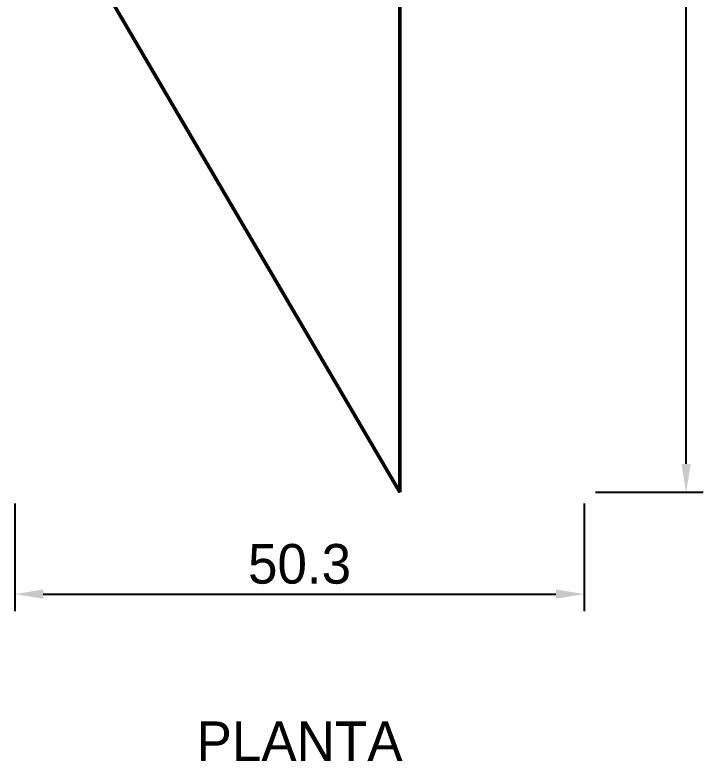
# Model space of a CAD drawing. Header units: millimetres. Extents: x 0 to 420, y 0 to 297.
# Drawn here: x 64.9 to 125.7, y 164.1 to 230 of the extents above; entities that cross this region are included whole.
import ezdxf
from ezdxf.enums import TextEntityAlignment as Align

# ---------------------------------------------------------------- set-up
doc = ezdxf.new("R2010")
doc.units = ezdxf.units.MM
doc.linetypes.add('DASHED', pattern=[1.524, 1.27, -0.254])
for name, color, linetype, lineweight in [('COTAS', 7, 'CONTINUOUS', 25), ('OCULTA', 8, 'DASHED', 25), ('TEXTO', 7, 'CONTINUOUS', 25), ('VISIBLE', 7, 'CONTINUOUS', 50)]:
    doc.layers.add(name, color=color, linetype=linetype, lineweight=lineweight)
doc.dimstyles.new('F3D_1000', dxfattribs={"dimtxt": 3.5, "dimasz": 2.5, "dimexe": 1.5, "dimexo": 1, "dimgap": 0.9, "dimtad": 1, "dimdec": 1, "dimdsep": 46, "dimcen": 2.5, "dimazin": 3, "dimtfac": 1, "dimtmove": 0, "dimatfit": 3})

msp = doc.modelspace()

# ---------------------------------------------------------------- linework, layer by layer
at = {"layer": 'OCULTA'}
for p, q in [((64.916, 245.8), (98.916, 187.8)), ((98.916, 187.8), (98.916, 240.8)), ((98.916, 187.8), (98.916, 187.8))]:
    msp.add_line(p, q, dxfattribs=at)
at = {"layer": 'VISIBLE'}
for p, q in [((64.916, 245.8), (98.916, 187.8)), ((98.916, 187.8), (64.916, 245.8)), ((98.916, 187.8), (98.916, 235.8)), ((98.916, 235.8), (98.916, 187.8)), ((98.916, 187.8), (98.916, 187.8)), ((98.916, 187.8), (98.916, 187.8))]:
    msp.add_line(p, q, dxfattribs=at)

# ---------------------------------------------------------------- texts
at = {"layer": 'TEXTO'}
msp.add_text('PLANTA', height=3.5, dxfattribs=at).set_placement((90.066, 165.8), align=Align.MIDDLE_CENTER)

# ---------------------------------------------------------------- dimensions: what is measured, and where the dimension line sits
at = {"layer": 'COTAS'}
msp.add_linear_dim(base=(124.216, 187.8), p1=(115.216, 187.8), p2=(115.216, 286.8), angle=90, dimstyle='F3D_1000', dxfattribs=at).render()
msp.add_linear_dim(base=(64.916, 178.8), p1=(64.916, 187.8), p2=(115.216, 187.8), dimstyle='F3D_1000', dxfattribs=at).render()

doc.saveas('drawing.dxf')
